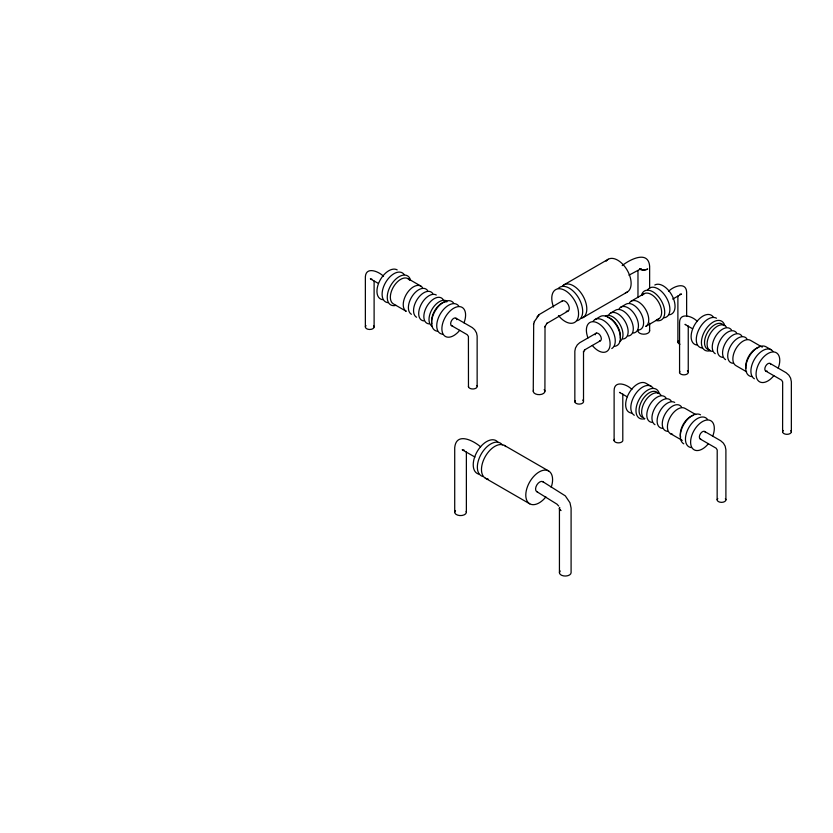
<?xml version="1.0" encoding="UTF-8"?>
<svg xmlns="http://www.w3.org/2000/svg" width="833" height="833" viewBox="0 0 833 833"><rect width="100%" height="100%" fill="white"/><g stroke="black" fill="none" stroke-linecap="round" stroke-linejoin="round"><path stroke-width="1.25" d="M533.682 323.85L533.255 391.291M534.317 321.736L539.232 314.541L562.244 300.963M533.505 324.454L534.401 321.423M539.232 314.541L537.056 316.842M563.931 284.844L608.257 259.25M568.075 311.063L546.583 323.589L547.01 323.131L544.844 326.9L545.021 326.297L544.917 391.291M582.881 317.665L627.207 292.071M595.022 319.528L600.177 316.55A16.764 9.673 60 0 1 617.961 328.16A16.764 9.673 60 0 1 614.483 346.341M610.547 313.083L615.702 310.115A14.578 8.413 60 0 1 631.164 320.205A14.578 8.413 60 0 1 628.144 336.022M620.856 307.138L626.01 304.16A14.578 8.413 60 0 1 641.472 314.26A14.578 8.413 60 0 1 638.453 330.066M631.164 301.182L644.044 293.747M596.355 333.096L579.695 342.727L577.321 344.852L575.499 348.007L574.843 351.12L574.843 401.902M668.587 291.363C672.929 286.604 686.069 281.221 686.631 291.987L686.631 316.425M600.145 340.936L584.329 350.068L584.86 349.756L583.516 352.078L583.516 351.464L583.516 401.267M672.7 299.078L681.509 294.049L679.915 294.216M658.622 318.997L645.742 326.432A14.578 8.413 60 0 0 644.721 307.991A14.578 8.413 60 0 0 629.519 302.702M622.209 265.581C629.269 259.886 648.293 249.64 649.636 266.248L649.636 288.364M628.946 275.192L641.243 268.601M371.882 279.138L370.341 278.857L378.12 283.282M464.064 450.07L462.211 449.799L474.977 457.057M685.694 324.516L684.945 324.401L692.65 328.806M620.293 392.541L619.492 392.426L627.197 396.82M771.139 349.756L765.985 346.778A16.764 9.673 -60 0 0 748.201 358.398A16.764 9.673 -60 0 0 751.678 376.568M762.268 347.163L750.46 340.343A14.578 8.413 -60 0 0 735.883 348.756A14.578 8.413 -60 0 0 735.883 365.593L746.618 371.789M697.336 321.496C693.025 316.436 679.645 311.677 679.572 322.496L679.572 372.632M770.036 363.427L786.165 372.736L788.882 375.162L790.611 378.151L791.35 381.722L791.35 431.879M765.777 371.07L781.625 380.15L782.666 381.941L782.604 431.754M651.052 386.231L645.898 383.263A16.764 9.673 -60 0 0 628.113 394.873A16.764 9.673 -60 0 0 631.591 413.053M695.742 414.563L685.007 408.357A14.578 8.413 -60 0 0 669.545 418.458A14.578 8.413 -60 0 0 672.564 434.264M631.883 389.511C627.572 384.45 614.192 379.702 614.119 390.51L614.119 440.647M704.583 431.452L720.712 440.761L723.429 443.177L725.158 446.176L725.897 449.737L725.897 499.904M700.324 439.085L716.161 448.227L717.213 449.966L717.151 499.769M407.941 278.628L420.832 286.073M670.43 433.608L682.237 440.428M383.524 276.317C379.202 271.756 366.104 265.956 365.364 276.733L365.364 326.89M456.182 318.31L472.29 327.598L474.664 329.722L476.497 332.898L477.142 336.022L477.142 386.148M451.299 325.495L467.146 334.647L468.417 336.417L468.469 386.793M504.34 445.395L548.666 470.989M480.641 446.863C473.488 440.584 456.161 431.671 454.714 447.717L454.714 512.212M485.389 478.215L529.715 503.809M542.877 481.713L565.315 495.874L569.98 502.768L571.094 508.109L571.094 572.677A5.831 3.363 0 0 1 563.754 575.926A5.831 3.363 0 0 1 560.213 570.99M536.702 491.605L556.985 504.173L558.714 506.058M688.245 325.974L688.245 371.987M677.885 296.017L677.885 342.009M649.636 323.11L649.636 330.826M637.974 270.548L637.974 297.485M622.792 393.999L622.792 440.001A4.373 2.52 0 0 1 621.907 441.865L621.106 442.333A4.373 2.52 0 0 1 615.774 442.323A4.373 2.52 0 0 1 614.421 439.355M559.432 508.536L559.432 572.677M466.376 452.007L466.376 512.212M374.111 281.044L374.111 327.025M619.211 308.658A14.578 8.413 60 0 1 635.433 315.551A14.578 8.413 60 0 1 633.299 333.044M608.913 314.603A14.578 8.413 60 0 1 625.125 321.507A14.578 8.413 60 0 1 622.99 338.989M605.393 316.061A14.578 8.413 60 0 1 619.971 324.474A14.578 8.413 60 0 1 619.971 341.311M607.434 317.134A14.578 8.413 60 0 1 620.252 338.104M593.138 321.267A16.764 9.673 60 0 1 610.62 327.348A16.764 9.673 60 0 1 611.786 348.558M587.983 337.938A16.764 9.673 60 0 1 596.189 322.35A16.764 9.673 60 0 1 609.923 346.132A16.764 9.673 60 0 1 592.325 345.445M654.8 285.011A16.764 9.673 60 0 1 672.595 296.621A16.764 9.673 60 0 1 669.118 314.801M647.772 289.728A16.764 9.673 60 0 1 666.41 297.662A16.764 9.673 60 0 1 663.963 317.779M641.431 295.319A16.764 9.673 60 0 1 661.256 300.64A16.764 9.673 60 0 1 655.946 320.466M642.41 295.267A14.578 8.413 60 0 1 658.622 302.16A14.578 8.413 60 0 1 656.487 319.653M582.663 400.059A4.373 2.52 0 0 1 579.737 404.088A4.373 2.52 0 0 1 575.145 400.611M595.178 334.793A4.373 2.52 60 0 1 600.124 335.262A4.373 2.52 60 0 1 599.448 340.999M679.967 344.227A4.373 2.52 0 0 1 678.531 340.759M725.574 359.637A14.578 8.413 -60 0 1 726.595 341.197A14.578 8.413 -60 0 1 741.786 335.907M732.863 363.271A14.578 8.413 -60 0 1 730.728 345.778A14.578 8.413 -60 0 1 746.941 338.885M722.555 357.326A14.578 8.413 -60 0 1 720.42 339.833A14.578 8.413 -60 0 1 736.632 332.929M715.266 353.692A14.578 8.413 -60 0 1 716.286 335.241A14.578 8.413 -60 0 1 731.489 329.962M712.246 351.37A14.578 8.413 -60 0 1 710.112 333.877A14.578 8.413 -60 0 1 726.334 326.984M709.674 349.881A14.578 8.413 -60 0 1 707.54 332.388A14.578 8.413 -60 0 1 723.752 325.495M710.216 350.703A16.764 9.673 -60 0 1 704.895 330.868A16.764 9.673 -60 0 1 724.731 325.557M702.198 348.007A16.764 9.673 -60 0 1 698.72 329.826A16.764 9.673 -60 0 1 716.505 318.216M697.044 345.029A16.764 9.673 -60 0 1 694.587 324.922A16.764 9.673 -60 0 1 713.235 316.988M773.836 375.683A16.764 9.673 -60 0 1 756.239 376.36A16.764 9.673 -60 0 1 769.973 352.578A16.764 9.673 -60 0 1 778.178 368.165M754.375 378.786A16.764 9.673 -60 0 1 755.541 357.576A16.764 9.673 -60 0 1 773.024 351.505M745.91 368.332A14.578 8.413 -60 0 1 758.728 347.371M687.381 370.779A4.373 2.52 0 0 1 687.36 373.85L686.559 374.319A4.373 2.52 0 0 1 681.227 374.309A4.373 2.52 0 0 1 679.874 371.331M790.819 430.609A4.373 2.52 0 0 1 786.862 434.337A4.373 2.52 0 0 1 783.249 430.494M767.183 371.133A4.373 2.52 -60 0 1 765.662 366.083A4.373 2.52 -60 0 1 770.879 364.521M662.256 428.318A14.578 8.413 -60 0 1 659.236 412.512A14.578 8.413 -60 0 1 674.699 402.412M667.41 431.296A14.578 8.413 -60 0 1 665.275 413.803A14.578 8.413 -60 0 1 681.488 406.9M654.967 424.684A14.578 8.413 -60 0 1 655.987 406.233A14.578 8.413 -60 0 1 671.19 400.954M651.947 422.362A14.578 8.413 -60 0 1 649.813 404.869A14.578 8.413 -60 0 1 666.036 397.976M644.659 418.728A14.578 8.413 -60 0 1 645.679 400.288A14.578 8.413 -60 0 1 660.881 394.998M642.087 417.239A14.578 8.413 -60 0 1 643.097 398.799A14.578 8.413 -60 0 1 658.299 393.52M644.763 418.718A16.764 9.673 -60 0 1 639.442 398.892A16.764 9.673 -60 0 1 659.278 393.572M634.288 415.271A16.764 9.673 -60 0 1 635.454 394.061A16.764 9.673 -60 0 1 652.937 387.98M708.383 443.697A16.764 9.673 -60 0 1 690.786 444.385A16.764 9.673 -60 0 1 704.52 420.603A16.764 9.673 -60 0 1 712.725 436.18M691.38 447.571A16.764 9.673 -60 0 1 688.922 427.454A16.764 9.673 -60 0 1 707.571 419.52M683.768 443.833A16.764 9.673 -60 0 1 683.768 424.476A16.764 9.673 -60 0 1 700.532 414.803M680.644 437.252A14.578 8.413 -60 0 1 693.275 415.386M725.366 498.634A4.373 2.52 0 0 1 721.409 502.361A4.373 2.52 0 0 1 717.796 498.519M700.98 439.251A4.373 2.52 -60 0 1 700.511 433.618A4.373 2.52 -60 0 1 705.426 432.546M416.562 317.269A14.578 8.413 -60 0 1 417.572 298.828A14.578 8.413 -60 0 1 432.775 293.539M411.408 314.291A14.578 8.413 -60 0 1 412.418 295.85A14.578 8.413 -60 0 1 427.621 290.561M423.851 320.903A14.578 8.413 -60 0 1 420.821 305.097A14.578 8.413 -60 0 1 436.294 294.997M429.005 323.881A14.578 8.413 -60 0 1 426.871 306.388A14.578 8.413 -60 0 1 443.083 299.495M432.025 326.192A14.578 8.413 -60 0 1 432.025 309.366A14.578 8.413 -60 0 1 446.603 300.942M431.931 323.891A14.578 8.413 -60 0 1 435.607 309.241A14.578 8.413 -60 0 1 447.04 301.775M437.502 331.222A16.764 9.673 -60 0 1 435.055 311.115A16.764 9.673 -60 0 1 453.693 303.181M442.656 334.2A16.764 9.673 -60 0 1 440.209 314.083A16.764 9.673 -60 0 1 458.848 306.159M459.67 330.337A16.764 9.673 -60 0 1 442.063 331.013A16.764 9.673 -60 0 1 455.797 307.231A16.764 9.673 -60 0 1 464.002 322.819M396.039 305.357A16.764 9.673 -60 0 1 390.729 285.521A16.764 9.673 -60 0 1 410.565 280.211M388.032 302.66A16.764 9.673 -60 0 1 385.575 282.543A16.764 9.673 -60 0 1 404.224 274.619M422.466 287.593A14.578 8.413 -60 0 0 407.264 292.872A14.578 8.413 -60 0 0 406.254 311.313L393.363 303.878A14.578 8.413 -60 0 1 394.384 285.438A14.578 8.413 -60 0 1 409.586 280.148M382.878 299.682A16.764 9.673 -60 0 1 379.4 281.512A16.764 9.673 -60 0 1 397.185 269.892M476.851 385.512A4.373 2.52 0 0 1 473.363 388.969A4.373 2.52 0 0 1 468.479 386.127M452.569 325.88A4.373 2.52 -60 0 1 451.85 320.164A4.373 2.52 -60 0 1 456.807 319.653M373.58 325.755A4.373 2.52 0 0 1 369.623 329.483A4.373 2.52 0 0 1 366.01 325.641M562.431 286.042A18.951 10.944 60 0 1 582.881 295.777A18.951 10.944 60 0 1 581.09 318.362M606.122 261.229A18.951 10.944 60 0 1 626.78 269.486A18.951 10.944 60 0 1 625.416 292.779M558.308 288.426A18.951 10.944 60 0 1 578.758 298.162A18.951 10.944 60 0 1 576.967 320.747M553.56 307.044A18.951 10.944 60 0 1 562.837 289.436A18.951 10.944 60 0 1 578.362 316.321A18.951 10.944 60 0 1 558.464 315.54M561.588 301.567A5.831 3.363 60 0 1 568.439 305.003A5.831 3.363 60 0 1 566.232 311.23M649.438 329.962A5.831 3.363 0 0 1 643.805 334.2A5.831 3.363 0 0 1 638.172 329.962M639.682 269.174A5.831 3.571 -3.4 0 0 646.731 269.465L647.71 268.965L646.72 269.403A5.831 3.363 0 0 1 639.682 268.861M544.136 389.605A5.831 3.363 0 0 1 539.846 394.623A5.831 3.363 0 0 1 533.453 390.417M488.169 479.079A18.951 10.944 -60 0 1 484.993 457.057A18.951 10.944 -60 0 1 505.85 446.603M545.886 496.926A18.951 10.944 -60 0 1 526.05 497.999A18.951 10.944 -60 0 1 540.94 471.041A18.951 10.944 -60 0 1 551.207 487.305M483.057 476.538A18.951 10.944 -60 0 1 481.693 453.246A18.951 10.944 -60 0 1 502.351 444.989M478.933 474.154A18.951 10.944 -60 0 1 477.569 450.872A18.951 10.944 -60 0 1 498.228 442.615M559.63 507.714A5.831 3.134 -3.1 0 0 560.213 510.077L560.973 510.577L560.213 510.015A5.831 3.363 0 0 1 559.641 507.464M537.556 491.907A5.831 3.394 -58.2 0 1 536.921 484.837A5.831 3.394 -58.2 0 1 543.512 482.349M466.178 511.337A5.831 3.363 0 0 1 459.785 515.554A5.831 3.363 0 0 1 455.495 510.525"/></g></svg>
